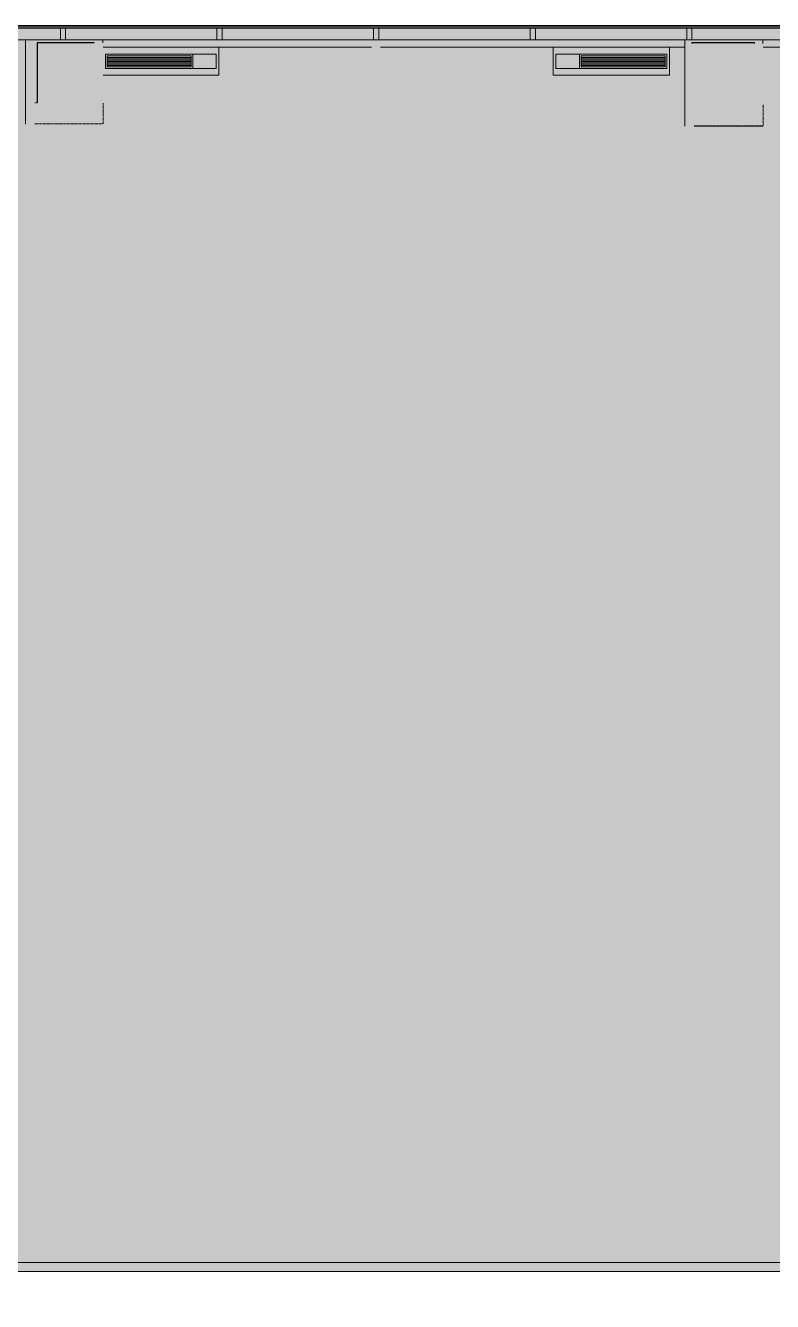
# Model space of a CAD drawing. Header units: inches. Extents: x -1427 to 2274, y -2183 to 260.
# Drawn here: x -366.6 to -80.4, y -1303.6 to -814.8 of the extents above; entities that cross this region are included whole.
import ezdxf

# ---------------------------------------------------------------- set-up
doc = ezdxf.new("R2010")
doc.units = ezdxf.units.IN
doc.header["$MEASUREMENT"] = 0
doc.linetypes.add('IMPORT-DEMO LINES', pattern=[0.0625, 0.03125, -0.03125])
for name, color, linetype, lineweight in [('8260 Willow Oaks_dwg', 8, 'Continuous', 9), ('8260 Willow Oaks_dwg _2_', 8, 'Continuous', 9), ('A-DETL-GENF', 92, 'Continuous', 9), ('A-WALL', 113, 'Continuous', 13), ('I-WALL', 2, 'Continuous', 9), ('LEVEL 07 BB', 7, 'Continuous', 9)]:
    doc.layers.add(name, color=color, linetype=linetype, lineweight=lineweight)

# ---------------------------------------------------------------- blocks, each defined once
blk = doc.blocks.new('8260 Willow Oaks_dwg-2472863-Reflected Ceiling Plan')
at = {"layer": 'A-WALL', "lineweight": 9}
for points in [[(32681.04, 9743.63), (32702.83, 9743.63), (32702.83, 9766.7), (32681.04, 9766.7), (32681.04, 9766.38)], [(32949.87, 9742.88), (32955.79, 9742.88), (32955.79, 9766.38), (32955.87, 9766.38), (32955.87, 9766.7), (32931.87, 9766.7), (32931.87, 9766.38), (32932.79, 9766.38), (32932.79, 9742.88)]]:
    blk.add_hatch(color=7, dxfattribs=at).paths.add_polyline_path(points, flags=0)
at = {"layer": 'A-WALL', "color": 250, "linetype": 'IMPORT-DEMO LINES', "lineweight": 20}
blk.add_line((32681.04, 9743.63), (32680.16, 9743.63), dxfattribs=at)
at = {"layer": 'A-WALL', "color": 10, "lineweight": 30, "flags": 128}
for points in [[(32702.83, 9766.7), (32681.04, 9766.7), (32681.04, 9743.63)], [(32955.87, 9766.38), (32955.87, 9766.7), (32931.87, 9766.7), (32931.87, 9766.38)]]:
    blk.add_lwpolyline(points, dxfattribs=at)
at = {"layer": 'A-WALL', "color": 250, "linetype": 'IMPORT-DEMO LINES', "lineweight": 20, "flags": 128}
for points in [[(32680.16, 9735.63), (32706.33, 9735.63), (32706.33, 9743.63)], [(32932.79, 9734.88), (32959.29, 9734.88), (32959.29, 9742.88)]]:
    blk.add_lwpolyline(points, dxfattribs=at)
at = {"layer": 'LEVEL 07 BB'}
for p, q in [((32689.94, 9767.78), (32689.94, 9772.28)), ((32691.94, 9767.78), (32691.94, 9772.28)), ((32749.94, 9767.78), (32749.94, 9772.28)), ((32751.94, 9767.78), (32751.94, 9772.28)), ((32809.94, 9767.78), (32809.94, 9772.28)), ((32811.94, 9767.78), (32811.94, 9772.28)), ((32869.94, 9767.78), (32869.94, 9772.28)), ((32871.94, 9767.78), (32871.94, 9772.28)), ((32929.94, 9767.78), (32929.94, 9772.28)), ((32931.94, 9767.78), (32931.94, 9772.28)), ((32465.81, 9767.78), (33349.2, 9767.78)), ((32812.61, 9765.03), (32929.19, 9765.03)), ((32959.29, 9765.03), (33262.31, 9765.03)), ((32740.06, 9761.03), (32707.81, 9761.03)), ((32740.06, 9760.53), (32707.81, 9760.53)), ((32740.06, 9760.03), (32707.81, 9760.03)), ((32740.06, 9759.53), (32707.81, 9759.53)), ((32740.06, 9759.03), (32707.81, 9759.03)), ((32740.06, 9758.53), (32707.81, 9758.53)), ((32740.06, 9758.03), (32707.81, 9758.03)), ((32889.44, 9761.03), (32921.69, 9761.03)), ((32889.44, 9760.53), (32921.69, 9760.53)), ((32889.44, 9760.03), (32921.69, 9760.03)), ((32889.44, 9759.53), (32921.69, 9759.53)), ((32889.44, 9759.03), (32921.69, 9759.03)), ((32889.44, 9758.53), (32921.69, 9758.53)), ((32889.44, 9758.03), (32921.69, 9758.03))]:
    blk.add_line(p, q, dxfattribs=at)
at = {"layer": 'LEVEL 07 BB', "flags": 128}
for points in [[(33704.41, 9773.28), (32243.72, 9773.28), (32213.87, 9743.43), (32217.48, 9739.82)], [(33704.41, 9772.78), (32243.93, 9772.78), (32215.64, 9744.49)], [(33704.41, 9772.28), (32244.14, 9772.28), (32215.99, 9744.14)], [(32706.19, 9766.7), (32706.19, 9767.78), (32676.56, 9767.78), (32676.56, 9735.66), (32676.66, 9735.66)], [(32929.29, 9734.78), (32929.19, 9734.78), (32929.19, 9767.78), (32959.06, 9767.78), (32959.06, 9766.38)], [(32809.11, 9765.03), (32706.33, 9765.03), (32750.69, 9765.03), (32750.69, 9754.28), (32706.33, 9754.28)], [(32959.06, 9734.88), (32959.06, 9734.78), (32932.79, 9734.78)]]:
    blk.add_lwpolyline(points, dxfattribs=at)
for points in [[(32707.19, 9762.28), (32707.19, 9756.78), (32740.69, 9756.78), (32740.69, 9762.28)], [(32749.69, 9762.28), (32749.69, 9756.78), (32707.19, 9756.78), (32707.19, 9762.28)], [(32707.81, 9761.66), (32707.81, 9757.41), (32740.06, 9757.41), (32740.06, 9761.66)], [(32878.81, 9765.03), (32878.81, 9754.28), (32923.31, 9754.28), (32923.31, 9765.03)], [(32879.81, 9762.28), (32879.81, 9756.78), (32922.31, 9756.78), (32922.31, 9762.28)], [(32922.31, 9762.28), (32922.31, 9756.78), (32888.81, 9756.78), (32888.81, 9762.28)], [(32921.69, 9761.66), (32921.69, 9757.41), (32889.44, 9757.41), (32889.44, 9761.66)]]:
    blk.add_lwpolyline(points, close=True, dxfattribs=at)
blk = doc.blocks.new('8260 Willow Oaks_dwg _2_-2439531-Reflected Ceiling Plan')
at = {"layer": 'A-WALL', "color": 53, "linetype": 'IMPORT-DEMO LINES', "lineweight": 20}
blk.add_line((32681.04, 9743.63), (32680.16, 9743.63), dxfattribs=at)
at = {"layer": 'A-WALL', "color": 133, "lineweight": 30, "flags": 128}
for points in [[(32702.83, 9766.7), (32681.04, 9766.7), (32681.04, 9743.63)], [(32955.87, 9766.38), (32955.87, 9766.7), (32931.87, 9766.7), (32931.87, 9766.38)]]:
    blk.add_lwpolyline(points, dxfattribs=at)
at = {"layer": 'A-WALL', "color": 53, "linetype": 'IMPORT-DEMO LINES', "lineweight": 20, "flags": 128}
for points in [[(32680.16, 9735.63), (32706.33, 9735.63), (32706.33, 9743.63)], [(32932.79, 9734.88), (32959.29, 9734.88), (32959.29, 9742.88)]]:
    blk.add_lwpolyline(points, dxfattribs=at)
at = {"layer": 'LEVEL 07 BB', "color": 253}
for p, q in [((32689.94, 9767.78), (32689.94, 9772.28)), ((32691.94, 9767.78), (32691.94, 9772.28)), ((32749.94, 9767.78), (32749.94, 9772.28)), ((32751.94, 9767.78), (32751.94, 9772.28)), ((32809.94, 9767.78), (32809.94, 9772.28)), ((32811.94, 9767.78), (32811.94, 9772.28)), ((32869.94, 9767.78), (32869.94, 9772.28)), ((32871.94, 9767.78), (32871.94, 9772.28)), ((32929.94, 9767.78), (32929.94, 9772.28)), ((32931.94, 9767.78), (32931.94, 9772.28)), ((32465.81, 9767.78), (33349.2, 9767.78)), ((32812.61, 9765.03), (32929.19, 9765.03)), ((32959.29, 9765.03), (33262.31, 9765.03)), ((32740.06, 9761.03), (32707.81, 9761.03)), ((32740.06, 9760.53), (32707.81, 9760.53)), ((32740.06, 9760.03), (32707.81, 9760.03)), ((32740.06, 9759.53), (32707.81, 9759.53)), ((32740.06, 9759.03), (32707.81, 9759.03)), ((32740.06, 9758.53), (32707.81, 9758.53)), ((32740.06, 9758.03), (32707.81, 9758.03)), ((32889.44, 9761.03), (32921.69, 9761.03)), ((32889.44, 9760.53), (32921.69, 9760.53)), ((32889.44, 9760.03), (32921.69, 9760.03)), ((32889.44, 9759.53), (32921.69, 9759.53)), ((32889.44, 9759.03), (32921.69, 9759.03)), ((32889.44, 9758.53), (32921.69, 9758.53)), ((32889.44, 9758.03), (32921.69, 9758.03))]:
    blk.add_line(p, q, dxfattribs=at)
at = {"layer": 'LEVEL 07 BB', "color": 253, "flags": 128}
for points in [[(33704.41, 9773.28), (32243.72, 9773.28), (32213.87, 9743.43), (32217.48, 9739.82)], [(33704.41, 9772.78), (32243.93, 9772.78), (32215.64, 9744.49)], [(33704.41, 9772.28), (32244.14, 9772.28), (32215.99, 9744.14)], [(32706.19, 9766.7), (32706.19, 9767.78), (32676.56, 9767.78), (32676.56, 9735.66), (32676.66, 9735.66)], [(32929.29, 9734.78), (32929.19, 9734.78), (32929.19, 9767.78), (32959.06, 9767.78), (32959.06, 9766.38)], [(32809.11, 9765.03), (32706.33, 9765.03), (32750.69, 9765.03), (32750.69, 9754.28), (32706.33, 9754.28)], [(32959.06, 9734.88), (32959.06, 9734.78), (32932.79, 9734.78)]]:
    blk.add_lwpolyline(points, dxfattribs=at)
for points in [[(32707.19, 9762.28), (32707.19, 9756.78), (32740.69, 9756.78), (32740.69, 9762.28)], [(32749.69, 9762.28), (32749.69, 9756.78), (32707.19, 9756.78), (32707.19, 9762.28)], [(32707.81, 9761.66), (32707.81, 9757.41), (32740.06, 9757.41), (32740.06, 9761.66)], [(32878.81, 9765.03), (32878.81, 9754.28), (32923.31, 9754.28), (32923.31, 9765.03)], [(32879.81, 9762.28), (32879.81, 9756.78), (32922.31, 9756.78), (32922.31, 9762.28)], [(32922.31, 9762.28), (32922.31, 9756.78), (32888.81, 9756.78), (32888.81, 9762.28)], [(32921.69, 9761.66), (32921.69, 9757.41), (32889.44, 9757.41), (32889.44, 9761.66)]]:
    blk.add_lwpolyline(points, close=True, dxfattribs=at)

msp = doc.modelspace()

# ---------------------------------------------------------------- hatches: boundary and pattern name
at = {"layer": 'A-DETL-GENF'}
h = msp.add_hatch(color=9, dxfattribs=at)
h.paths.add_polyline_path([(394.43, -2183.28), (456.38, -2183.28), (492.08, -2147.59), (497.78, -2153.29), (661.21, -2153.29), (661.21, -1616.53), (377.06, -1616.53), (377.06, -1637.37), (353.06, -1637.37), (353.06, -1616.53), (220.65, -1616.53), (220.65, -2113.67), (255.5, -2113.67), (255.5, -2137.69), (249.67, -2143.52), (246.82, -2140.67), (241.01, -2140.67), (241.03, -2142.65), (281.66, -2183.28)], flags=0)
h.paths.add_polyline_path([(502.12, -2142.74), (478.12, -2142.74), (478.12, -2118.74), (502.12, -2118.74), (502.12, -2133.42)], flags=0)
h.paths.add_polyline_path([(-459.11, -1292.13), (661.21, -1292.13), (661.21, -814.79), (-650.51, -814.79), (-650.51, -1292.13)], flags=0)
h.paths.add_polyline_path([(480.93, -854.62), (478.48, -854.62), (478.48, -854.48), (481.06, -854.48), (481.06, -830.73), (502.06, -830.73), (502.06, -830.62), (502.48, -830.62), (502.48, -854.62), (481.06, -854.62)], flags=0)
h.paths.add_polyline_path([(-603.98, -853.79), (-607.26, -853.79), (-607.26, -820.29), (-577.38, -820.29), (-577.38, -853.79), (-580.51, -853.79)], flags=0)
h.paths.add_polyline_path([(224.48, -849.92), (224.48, -826.5), (245.34, -826.5), (245.34, -849.92)], flags=0)
h.paths.add_polyline_path([(-87.41, -845.19), (-110.41, -845.19), (-110.41, -821.69), (-111.33, -821.69), (-111.33, -821.37), (-87.33, -821.37), (-87.33, -821.69), (-87.41, -821.69)], flags=0)
h.paths.add_polyline_path([(-362.15, -844.44), (-362.15, -821.37), (-340.37, -821.37), (-340.37, -844.44)], flags=0)

# ---------------------------------------------------------------- linework, layer by layer
at = {"layer": 'I-WALL', "color": 250, "lineweight": 20}
for p, q in [((-650.51, -1288.63), (661.21, -1288.63)), ((661.21, -1292.13), (-455.61, -1292.13))]:
    msp.add_line(p, q, dxfattribs=at)

# ---------------------------------------------------------------- block references
at = {"layer": '8260 Willow Oaks_dwg', "color": 7}
msp.add_blockref('8260 Willow Oaks_dwg-2472863-Reflected Ceiling Plan', (-33043.2, -10588.08), dxfattribs=at)
at = {"layer": '8260 Willow Oaks_dwg _2_', "color": 253}
msp.add_blockref('8260 Willow Oaks_dwg _2_-2439531-Reflected Ceiling Plan', (-33043.2, -10588.08), dxfattribs=at)

doc.saveas('drawing.dxf')
